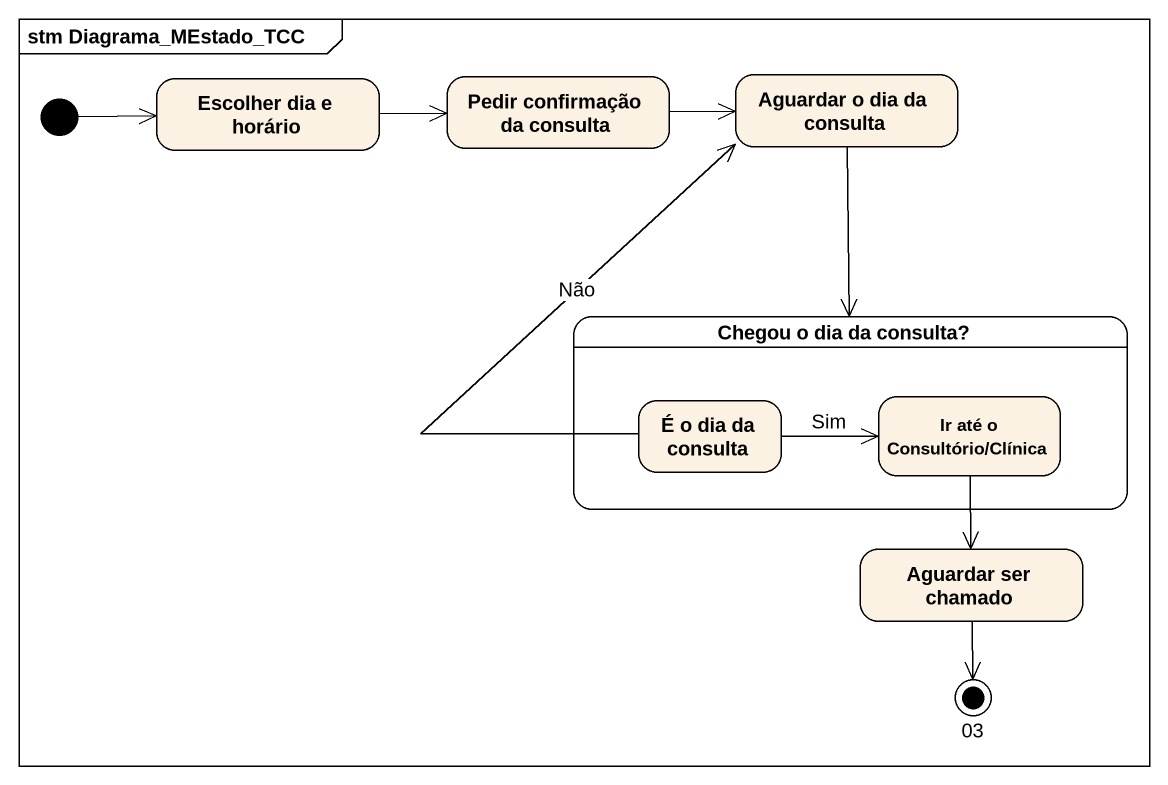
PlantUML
@startuml
mainframe stm Diagrama_MEstado_TCC
hide empty description
state "Escolher dia e horário" as Escolher_dia_e_horário
state "Pedir confirmação da consulta" as Pedir_confirmação_da
state "Aguardar o dia da consulta" as Aguardar_o_dia_da_consulta
state "Chegou o dia da consulta?" as Chegou_o_dia_da_consulta {
  state "É o dia da consulta" as É_o_dia_da_consulta
  state "Ir até o Consultório/Clínica" as Ir_até_o_Consultório_Clínica
}
state "Aguardar ser chamado" as Aguardar_ser_chamado
state "03" as f03 <<end>>
[*] -right-> Escolher_dia_e_horário
Escolher_dia_e_horário -right-> Pedir_confirmação_da
Pedir_confirmação_da -right-> Aguardar_o_dia_da_consulta
Aguardar_o_dia_da_consulta --> Chegou_o_dia_da_consulta
É_o_dia_da_consulta -up-> Aguardar_o_dia_da_consulta : Não
É_o_dia_da_consulta -right-> Ir_até_o_Consultório_Clínica : Sim
Ir_até_o_Consultório_Clínica --> Aguardar_ser_chamado
Aguardar_ser_chamado --> f03
@enduml
